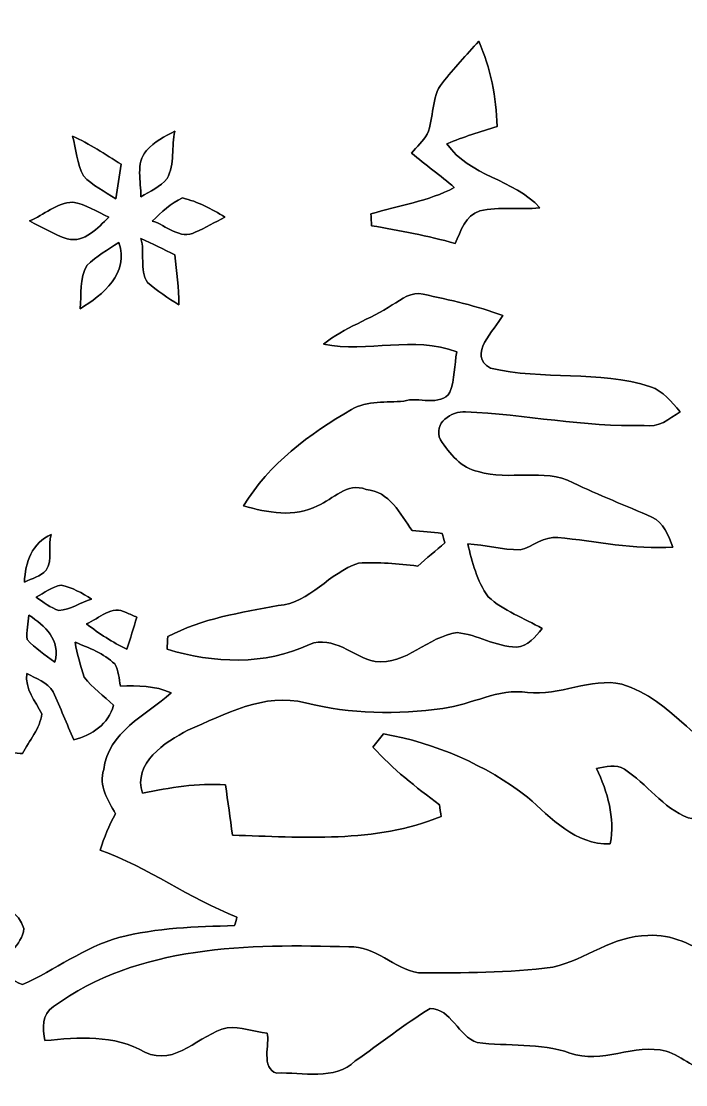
# Model space of a CAD drawing. Header units: centimetres. Extents: x -16.8 to 16.8, y -16.7 to 16.7.
# Drawn here: x 6.26 to 12.7, y -2.63 to 7.68 of the extents above; entities that cross this region are included whole.
import ezdxf

# ---------------------------------------------------------------- set-up
doc = ezdxf.new("R2010")
doc.units = ezdxf.units.CM
doc.header["$MEASUREMENT"] = 0
doc.layers.add('Layer 1', color=7, linetype='Continuous')

msp = doc.modelspace()

# ---------------------------------------------------------------- linework, layer by layer
at = {"layer": 'Layer 1', "color": 7}
for points, knots in [([(-16.77458, 16.66875), (-16.77458, 16.66875), (16.77458, 16.66875), (16.77458, 16.66875), (16.77458, 16.66875), (16.77458, 16.66875), (16.77458, -16.66875), (16.77458, -16.66875), (16.77458, -16.66875), (16.77458, -16.66875), (-16.77458, -16.66875), (-16.77458, -16.66875), (-16.77458, -16.66875), (-16.77458, -16.66875), (-16.77458, 16.66875), (-16.77458, 16.66875), (-16.77458, 16.66875), (-16.77458, 16.66875), (-16.77458, 16.66875), (-16.77458, 16.66875)], [0, 0, 0, 0, 0.16666667, 0.16666667, 0.16666667, 0.16666667, 0.33333333, 0.33333333, 0.33333333, 0.33333333, 0.5, 0.5, 0.5, 0.5, 0.66666667, 0.66666667, 0.66666667, 0.66666667, 1, 1, 1, 1]), ([(10.33815, 7.08695), (10.45034, 7.2263), (10.57099, 7.35859), (10.69093, 7.49159), (10.69093, 7.49159), (10.80488, 7.23053), (10.8645, 6.94831), (10.86838, 6.66362), (10.86838, 6.66362), (10.70469, 6.61141), (10.54135, 6.56202), (10.38331, 6.49605), (10.38331, 6.49605), (10.59603, 6.17926), (11.03207, 6.15491), (11.28254, 5.87516), (11.28254, 5.87516), (11.08992, 5.85223), (10.89096, 5.89033), (10.70151, 5.84376), (10.70151, 5.84376), (10.5597, 5.80496), (10.5156, 5.64762), (10.46409, 5.52873), (10.46409, 5.52873), (10.19704, 5.60423), (9.92399, 5.65397), (9.65129, 5.70124), (9.65129, 5.70124), (9.64988, 5.72982), (9.64671, 5.78661), (9.6453, 5.81484), (9.6453, 5.81484), (9.91482, 5.8995), (10.20233, 5.93654), (10.45422, 6.07131), (10.45422, 6.07131), (10.31946, 6.18737), (10.17517, 6.29285), (10.03864, 6.40609), (10.03864, 6.40609), (10.09121, 6.46571), (10.15118, 6.52074), (10.1921, 6.58954), (10.1921, 6.58954), (10.26054, 6.74793), (10.22562, 6.94725), (10.33815, 7.08695)], [0, 0, 0, 0, 0.07692308, 0.07692308, 0.07692308, 0.07692308, 0.15384615, 0.15384615, 0.15384615, 0.15384615, 0.23076923, 0.23076923, 0.23076923, 0.23076923, 0.30769231, 0.30769231, 0.30769231, 0.30769231, 0.38461538, 0.38461538, 0.38461538, 0.38461538, 0.46153846, 0.46153846, 0.46153846, 0.46153846, 0.53846154, 0.53846154, 0.53846154, 0.53846154, 0.61538462, 0.61538462, 0.61538462, 0.61538462, 0.69230769, 0.69230769, 0.69230769, 0.69230769, 0.76923077, 0.76923077, 0.76923077, 0.76923077, 0.84615385, 0.84615385, 0.84615385, 0.84615385, 1, 1, 1, 1]), ([(7.46831, 6.43008), (7.54521, 6.51334), (7.64399, 6.57013), (7.74559, 6.61846), (7.74559, 6.61846), (7.70678, 6.47206), (7.74735, 6.29603), (7.66833, 6.1595), (7.66833, 6.1595), (7.60307, 6.0773), (7.50394, 6.0325), (7.41433, 5.98241), (7.41433, 5.98241), (7.4168, 6.13163), (7.36282, 6.30414), (7.46831, 6.43008)], [0, 0, 0, 0, 0.2, 0.2, 0.2, 0.2, 0.4, 0.4, 0.4, 0.4, 0.6, 0.6, 0.6, 0.6, 1, 1, 1, 1]), ([(6.7504, 6.57084), (6.91691, 6.49605), (7.06896, 6.3941), (7.22348, 6.29744), (7.22348, 6.29744), (7.20584, 6.18596), (7.19067, 6.07307), (7.17056, 5.96159), (7.17056, 5.96159), (7.06437, 6.03321), (6.94443, 6.09), (6.85729, 6.18455), (6.85729, 6.18455), (6.79344, 6.30202), (6.79062, 6.44525), (6.7504, 6.57084)], [0, 0, 0, 0, 0.2, 0.2, 0.2, 0.2, 0.4, 0.4, 0.4, 0.4, 0.6, 0.6, 0.6, 0.6, 1, 1, 1, 1]), ([(6.33589, 5.74675), (6.47277, 5.80778), (6.59941, 5.91961), (6.75428, 5.9309), (6.75428, 5.9309), (6.87987, 5.90762), (6.98959, 5.83636), (7.10424, 5.78344), (7.10424, 5.78344), (6.99382, 5.67761), (6.87458, 5.53367), (6.69996, 5.57283), (6.69996, 5.57283), (6.57225, 5.6194), (6.45372, 5.68219), (6.33589, 5.74675)], [0, 0, 0, 0, 0.2, 0.2, 0.2, 0.2, 0.4, 0.4, 0.4, 0.4, 0.6, 0.6, 0.6, 0.6, 1, 1, 1, 1]), ([(7.5251, 5.74569), (7.61365, 5.83036), (7.70326, 5.92173), (7.81861, 5.97006), (7.81861, 5.97006), (7.96537, 5.93549), (8.10189, 5.86317), (8.22995, 5.78414), (8.22995, 5.78414), (8.13364, 5.73511), (8.04051, 5.68078), (7.94209, 5.63774), (7.94209, 5.63774), (7.79745, 5.55837), (7.65775, 5.709), (7.5251, 5.74569)], [0, 0, 0, 0, 0.2, 0.2, 0.2, 0.2, 0.4, 0.4, 0.4, 0.4, 0.6, 0.6, 0.6, 0.6, 1, 1, 1, 1]), ([(7.41574, 5.57671), (7.52687, 5.52697), (7.63517, 5.47194), (7.74488, 5.41761), (7.74488, 5.41761), (7.76041, 5.25674), (7.78439, 5.09587), (7.78439, 4.9336), (7.78439, 4.9336), (7.67786, 4.99886), (7.57167, 5.0673), (7.47818, 5.1495), (7.47818, 5.1495), (7.40057, 5.27438), (7.45419, 5.44266), (7.41574, 5.57671)], [0, 0, 0, 0, 0.2, 0.2, 0.2, 0.2, 0.4, 0.4, 0.4, 0.4, 0.6, 0.6, 0.6, 0.6, 1, 1, 1, 1]), ([(6.89222, 5.31566), (6.98324, 5.40385), (7.09366, 5.47052), (7.20055, 5.53896), (7.20055, 5.53896), (7.30497, 5.23522), (7.04744, 5.03273), (6.82519, 4.89585), (6.82519, 4.89585), (6.84283, 5.03237), (6.81531, 5.19148), (6.89222, 5.31566)], [0, 0, 0, 0, 0.25, 0.25, 0.25, 0.25, 0.5, 0.5, 0.5, 0.5, 1, 1, 1, 1]), ([(9.85308, 4.93183), (9.94339, 4.98546), (10.03935, 5.0673), (10.15224, 5.03626), (10.15224, 5.03626), (10.41259, 4.98193), (10.67364, 4.92301), (10.92341, 4.83023), (10.92341, 4.83023), (10.84545, 4.6863), (10.57451, 4.44712), (10.80523, 4.31835), (10.80523, 4.31835), (11.31217, 4.19806), (11.85404, 4.30107), (12.35639, 4.13879), (12.35639, 4.13879), (12.47881, 4.0961), (12.56136, 3.99133), (12.6432, 3.89643), (12.6432, 3.89643), (12.53949, 3.82587), (12.4333, 3.73486), (12.29395, 3.76343), (12.29395, 3.76343), (11.71363, 3.74509), (11.14178, 3.87032), (10.56428, 3.89573), (10.56428, 3.89573), (10.42635, 3.90137), (10.24537, 3.79095), (10.31981, 3.62197), (10.31981, 3.62197), (10.41047, 3.49356), (10.51913, 3.34433), (10.68634, 3.31611), (10.68634, 3.31611), (10.98691, 3.22227), (11.32064, 3.35351), (11.60709, 3.20746), (11.60709, 3.20746), (11.85616, 3.08434), (12.11651, 2.98662), (12.37015, 2.87338), (12.37015, 2.87338), (12.48798, 2.82222), (12.52926, 2.69169), (12.57441, 2.58233), (12.57441, 2.58233), (12.1987, 2.55729), (11.82934, 2.63948), (11.45787, 2.67617), (11.45787, 2.67617), (11.3224, 2.69028), (11.21657, 2.58551), (11.09133, 2.55588), (11.09133, 2.55588), (10.92024, 2.55552), (10.75372, 2.60456), (10.58404, 2.61479), (10.58404, 2.61479), (10.62849, 2.43769), (10.67259, 2.25178), (10.78124, 2.10114), (10.78124, 2.10114), (10.93188, 1.9625), (11.1319, 1.89548), (11.30617, 1.79176), (11.30617, 1.79176), (11.23985, 1.71344), (11.16753, 1.6189), (11.0557, 1.61219), (11.0557, 1.61219), (10.85674, 1.61643), (10.67717, 1.73355), (10.48173, 1.75295), (10.48173, 1.75295), (10.19704, 1.71344), (9.98784, 1.43827), (9.68657, 1.47108), (9.68657, 1.47108), (9.47032, 1.51941), (9.28441, 1.72932), (9.0484, 1.63865), (9.0484, 1.63865), (8.62118, 1.43334), (8.11459, 1.45521), (7.66939, 1.59138), (7.66939, 1.59138), (7.67045, 1.62172), (7.67327, 1.6831), (7.67468, 1.71379), (7.67468, 1.71379), (8.00664, 1.89124), (8.38165, 1.94557), (8.74642, 2.01542), (8.74642, 2.01542), (9.05827, 2.04153), (9.24031, 2.33574), (9.52465, 2.42641), (9.52465, 2.42641), (9.71585, 2.44016), (9.90847, 2.42006), (10.09897, 2.39889), (10.09897, 2.39889), (10.18646, 2.47474), (10.27571, 2.54917), (10.36391, 2.62431), (10.36391, 2.62431), (10.35685, 2.64724), (10.34239, 2.69311), (10.33533, 2.71604), (10.33533, 2.71604), (10.2362, 2.72627), (10.14271, 2.73332), (10.04605, 2.74214), (10.04605, 2.74214), (9.93034, 2.90336), (9.82416, 3.12702), (9.59802, 3.14149), (9.59802, 3.14149), (9.40999, 3.21698), (9.28299, 3.04483), (9.12777, 2.98274), (9.12777, 2.98274), (8.90235, 2.86456), (8.64164, 2.91888), (8.41093, 2.98238), (8.41093, 2.98238), (8.65434, 3.38949), (9.05192, 3.68335), (9.45762, 3.91689), (9.45762, 3.91689), (9.60931, 4.01038), (9.79629, 3.98145), (9.96562, 3.99944), (9.96562, 3.99944), (10.09932, 4.04636), (10.32051, 3.93876), (10.41188, 4.08517), (10.41188, 4.08517), (10.4588, 4.21005), (10.45633, 4.34763), (10.47715, 4.47851), (10.47715, 4.47851), (10.06122, 4.63621), (9.6139, 4.46758), (9.18669, 4.55048), (9.18669, 4.55048), (9.38636, 4.71452), (9.63859, 4.79108), (9.85308, 4.93183)], [0, 0, 0, 0, 0.02564103, 0.02564103, 0.02564103, 0.02564103, 0.05128205, 0.05128205, 0.05128205, 0.05128205, 0.07692308, 0.07692308, 0.07692308, 0.07692308, 0.1025641, 0.1025641, 0.1025641, 0.1025641, 0.12820513, 0.12820513, 0.12820513, 0.12820513, 0.15384615, 0.15384615, 0.15384615, 0.15384615, 0.17948718, 0.17948718, 0.17948718, 0.17948718, 0.20512821, 0.20512821, 0.20512821, 0.20512821, 0.23076923, 0.23076923, 0.23076923, 0.23076923, 0.25641026, 0.25641026, 0.25641026, 0.25641026, 0.28205128, 0.28205128, 0.28205128, 0.28205128, 0.30769231, 0.30769231, 0.30769231, 0.30769231, 0.33333333, 0.33333333, 0.33333333, 0.33333333, 0.35897436, 0.35897436, 0.35897436, 0.35897436, 0.38461538, 0.38461538, 0.38461538, 0.38461538, 0.41025641, 0.41025641, 0.41025641, 0.41025641, 0.43589744, 0.43589744, 0.43589744, 0.43589744, 0.46153846, 0.46153846, 0.46153846, 0.46153846, 0.48717949, 0.48717949, 0.48717949, 0.48717949, 0.51282051, 0.51282051, 0.51282051, 0.51282051, 0.53846154, 0.53846154, 0.53846154, 0.53846154, 0.56410256, 0.56410256, 0.56410256, 0.56410256, 0.58974359, 0.58974359, 0.58974359, 0.58974359, 0.61538462, 0.61538462, 0.61538462, 0.61538462, 0.64102564, 0.64102564, 0.64102564, 0.64102564, 0.66666667, 0.66666667, 0.66666667, 0.66666667, 0.69230769, 0.69230769, 0.69230769, 0.69230769, 0.71794872, 0.71794872, 0.71794872, 0.71794872, 0.74358974, 0.74358974, 0.74358974, 0.74358974, 0.76923077, 0.76923077, 0.76923077, 0.76923077, 0.79487179, 0.79487179, 0.79487179, 0.79487179, 0.82051282, 0.82051282, 0.82051282, 0.82051282, 0.84615385, 0.84615385, 0.84615385, 0.84615385, 0.87179487, 0.87179487, 0.87179487, 0.87179487, 0.8974359, 0.8974359, 0.8974359, 0.8974359, 0.92307692, 0.92307692, 0.92307692, 0.92307692, 0.94871795, 0.94871795, 0.94871795, 0.94871795, 1, 1, 1, 1]), ([(6.28474, 2.24367), (6.29602, 2.43134), (6.35811, 2.62608), (6.54579, 2.70439), (6.54579, 2.70439), (6.51192, 2.60032), (6.56272, 2.45886), (6.49711, 2.35761), (6.49711, 2.35761), (6.44172, 2.29658), (6.3567, 2.27753), (6.28474, 2.24367)], [0, 0, 0, 0, 0.25, 0.25, 0.25, 0.25, 0.5, 0.5, 0.5, 0.5, 1, 1, 1, 1]), ([(6.39974, 2.09585), (6.47806, 2.13819), (6.55214, 2.19922), (6.64245, 2.21333), (6.64245, 2.21333), (6.75005, 2.19463), (6.84424, 2.1336), (6.93702, 2.07857), (6.93702, 2.07857), (6.83084, 2.04576), (6.73241, 1.97344), (6.61952, 1.96744), (6.61952, 1.96744), (6.53768, 1.99319), (6.46994, 2.04893), (6.39974, 2.09585)], [0, 0, 0, 0, 0.2, 0.2, 0.2, 0.2, 0.4, 0.4, 0.4, 0.4, 0.6, 0.6, 0.6, 0.6, 1, 1, 1, 1]), ([(6.88904, 1.83797), (7.00793, 1.88877), (7.13669, 2.02353), (7.27216, 1.94698), (7.27216, 1.94698), (7.30673, 1.93287), (7.34131, 1.9177), (7.37588, 1.90218), (7.37588, 1.90218), (7.34236, 1.79952), (7.31414, 1.69333), (7.27886, 1.59103), (7.27886, 1.59103), (7.14093, 1.65982), (7.00934, 1.74166), (6.88904, 1.83797)], [0, 0, 0, 0, 0.2, 0.2, 0.2, 0.2, 0.4, 0.4, 0.4, 0.4, 0.6, 0.6, 0.6, 0.6, 1, 1, 1, 1]), ([(6.32989, 1.92193), (6.48617, 1.81751), (6.63716, 1.68451), (6.58072, 1.46685), (6.58072, 1.46685), (6.48794, 1.53635), (6.38881, 1.6002), (6.31155, 1.68663), (6.31155, 1.68663), (6.3052, 1.76565), (6.32001, 1.84397), (6.32989, 1.92193)], [0, 0, 0, 0, 0.25, 0.25, 0.25, 0.25, 0.5, 0.5, 0.5, 0.5, 1, 1, 1, 1]), ([(6.77686, 1.65947), (6.91197, 1.60514), (7.05414, 1.55116), (7.16139, 1.44886), (7.16139, 1.44886), (7.20161, 1.38536), (7.2009, 1.30598), (7.21677, 1.23437), (7.21677, 1.23437), (7.38258, 1.24037), (7.55332, 1.23896), (7.70714, 1.16769), (7.70714, 1.16769), (7.4616, 0.95215), (7.09789, 0.78458), (7.0552, 0.42545), (7.0552, 0.42545), (7.00193, 0.26494), (7.09789, 0.127), (7.16809, -0.00529), (7.16809, -0.00529), (7.10671, -0.11712), (7.05767, -0.2346), (7.02063, -0.35666), (7.02063, -0.35666), (7.4863, -0.52564), (7.88458, -0.82903), (8.34672, -1.00753), (8.34672, -1.00753), (8.34108, -1.02799), (8.32979, -1.06962), (8.32414, -1.09008), (8.32414, -1.09008), (7.94808, -1.09961), (7.56779, -1.11125), (7.20196, -1.20615), (7.20196, -1.20615), (6.86506, -1.30034), (6.58177, -1.52118), (6.26745, -1.66264), (6.26745, -1.66264), (6.16902, -1.6256), (6.08436, -1.56104), (5.99687, -1.50495), (5.99687, -1.50495), (6.0893, -1.37901), (6.26569, -1.28658), (6.2798, -1.11866), (6.2798, -1.11866), (6.18737, -0.7941), (5.68748, -0.88653), (5.61587, -0.54081), (5.61587, -0.54081), (5.45994, -0.34784), (5.70759, -0.09913), (5.56401, 0.09313), (5.56401, 0.09313), (5.48781, 0.21272), (5.37633, 0.30445), (5.28849, 0.41416), (5.28849, 0.41416), (5.17031, 0.59655), (4.97099, 0.69321), (4.79531, 0.80927), (4.79531, 0.80927), (4.89373, 0.83361), (4.99251, 0.85549), (5.09235, 0.87701), (5.09235, 0.87701), (5.12727, 0.97861), (5.1622, 1.08056), (5.19712, 1.18216), (5.19712, 1.18216), (5.38656, 1.10384), (5.35728, 0.85937), (5.49734, 0.73448), (5.49734, 0.73448), (5.59682, 0.64805), (5.76404, 0.6925), (5.82224, 0.8061), (5.82224, 0.8061), (5.85646, 0.89041), (5.85294, 0.98354), (5.86811, 1.07209), (5.86811, 1.07209), (5.87763, 1.2132), (6.04202, 1.26012), (6.12916, 1.34691), (6.12916, 1.34691), (6.16232, 1.19909), (6.11399, 1.05516), (5.963, 1.00154), (5.963, 1.00154), (6.02686, 0.86219), (6.09424, 0.72531), (6.16091, 0.58667), (6.16091, 0.58667), (6.18737, 0.58491), (6.24029, 0.58067), (6.26674, 0.57856), (6.26674, 0.57856), (6.3313, 0.7052), (6.43643, 0.82056), (6.45548, 0.9652), (6.45548, 0.9652), (6.38739, 1.08903), (6.29109, 1.20474), (6.30767, 1.35643), (6.30767, 1.35643), (6.39904, 1.30881), (6.50628, 1.26894), (6.5659, 1.17934), (6.5659, 1.17934), (6.63469, 1.02517), (6.69607, 0.86854), (6.76451, 0.71367), (6.76451, 0.71367), (6.94055, 0.75706), (7.10036, 0.86431), (7.15081, 1.0481), (7.15081, 1.0481), (7.05697, 1.14053), (6.94549, 1.21497), (6.86647, 1.32009), (6.86647, 1.32009), (6.8266, 1.43122), (6.79909, 1.54446), (6.77686, 1.65947)], [0, 0, 0, 0, 0.03030303, 0.03030303, 0.03030303, 0.03030303, 0.06060606, 0.06060606, 0.06060606, 0.06060606, 0.09090909, 0.09090909, 0.09090909, 0.09090909, 0.12121212, 0.12121212, 0.12121212, 0.12121212, 0.15151515, 0.15151515, 0.15151515, 0.15151515, 0.18181818, 0.18181818, 0.18181818, 0.18181818, 0.21212121, 0.21212121, 0.21212121, 0.21212121, 0.24242424, 0.24242424, 0.24242424, 0.24242424, 0.27272727, 0.27272727, 0.27272727, 0.27272727, 0.3030303, 0.3030303, 0.3030303, 0.3030303, 0.33333333, 0.33333333, 0.33333333, 0.33333333, 0.36363636, 0.36363636, 0.36363636, 0.36363636, 0.39393939, 0.39393939, 0.39393939, 0.39393939, 0.42424242, 0.42424242, 0.42424242, 0.42424242, 0.45454545, 0.45454545, 0.45454545, 0.45454545, 0.48484848, 0.48484848, 0.48484848, 0.48484848, 0.51515152, 0.51515152, 0.51515152, 0.51515152, 0.54545455, 0.54545455, 0.54545455, 0.54545455, 0.57575758, 0.57575758, 0.57575758, 0.57575758, 0.60606061, 0.60606061, 0.60606061, 0.60606061, 0.63636364, 0.63636364, 0.63636364, 0.63636364, 0.66666667, 0.66666667, 0.66666667, 0.66666667, 0.6969697, 0.6969697, 0.6969697, 0.6969697, 0.72727273, 0.72727273, 0.72727273, 0.72727273, 0.75757576, 0.75757576, 0.75757576, 0.75757576, 0.78787879, 0.78787879, 0.78787879, 0.78787879, 0.81818182, 0.81818182, 0.81818182, 0.81818182, 0.84848485, 0.84848485, 0.84848485, 0.84848485, 0.87878788, 0.87878788, 0.87878788, 0.87878788, 0.90909091, 0.90909091, 0.90909091, 0.90909091, 0.93939394, 0.93939394, 0.93939394, 0.93939394, 1, 1, 1, 1]), ([(11.16506, 1.17157), (11.47586, 1.13418), (11.77078, 1.31833), (12.07982, 1.25413), (12.07982, 1.25413), (12.57088, 1.0989), (12.84464, 0.60149), (13.31277, 0.40534), (13.31277, 0.40534), (13.51527, 0.30268), (13.81478, 0.26388), (13.84935, -0.01623), (13.84935, -0.01623), (13.48176, -0.10195), (13.09335, -0.11642), (12.72293, -0.04445), (12.72293, -0.04445), (12.47493, 0.05151), (12.32217, 0.28681), (12.1031, 0.42686), (12.1031, 0.42686), (12.02231, 0.48472), (11.92142, 0.44873), (11.83287, 0.43568), (11.83287, 0.43568), (11.94153, 0.20638), (12.01244, -0.04128), (11.96693, -0.29669), (11.96693, -0.29669), (11.62614, -0.30692), (11.39613, -0.05045), (11.16542, 0.15769), (11.16542, 0.15769), (10.7569, 0.46919), (10.27359, 0.68157), (9.76701, 0.77082), (9.76701, 0.77082), (9.73314, 0.72778), (9.69927, 0.68439), (9.66576, 0.64064), (9.66576, 0.64064), (9.85696, 0.42862), (10.08274, 0.25259), (10.31134, 0.0822), (10.31134, 0.0822), (10.31487, 0.05397), (10.32228, -0.00282), (10.32581, -0.03104), (10.32581, -0.03104), (9.68834, -0.29316), (8.97572, -0.23178), (8.30333, -0.21308), (8.30333, -0.21308), (8.27969, -0.04974), (8.25923, 0.11324), (8.2363, 0.27587), (8.2363, 0.27587), (7.96431, 0.29316), (7.69479, 0.25047), (7.43021, 0.19368), (7.43021, 0.19368), (7.33354, 0.48436), (7.64999, 0.69321), (7.87153, 0.8061), (7.87153, 0.8061), (8.22854, 0.96061), (8.60954, 1.17334), (9.01241, 1.07139), (9.01241, 1.07139), (9.44774, 0.95885), (9.89965, 0.9585), (10.34344, 1.01812), (10.34344, 1.01812), (10.6232, 1.05022), (10.87508, 1.21638), (11.16506, 1.17157)], [0, 0, 0, 0, 0.05, 0.05, 0.05, 0.05, 0.1, 0.1, 0.1, 0.1, 0.15, 0.15, 0.15, 0.15, 0.2, 0.2, 0.2, 0.2, 0.25, 0.25, 0.25, 0.25, 0.3, 0.3, 0.3, 0.3, 0.35, 0.35, 0.35, 0.35, 0.4, 0.4, 0.4, 0.4, 0.45, 0.45, 0.45, 0.45, 0.5, 0.5, 0.5, 0.5, 0.55, 0.55, 0.55, 0.55, 0.6, 0.6, 0.6, 0.6, 0.65, 0.65, 0.65, 0.65, 0.7, 0.7, 0.7, 0.7, 0.75, 0.75, 0.75, 0.75, 0.8, 0.8, 0.8, 0.8, 0.85, 0.85, 0.85, 0.85, 0.9, 0.9, 0.9, 0.9, 1, 1, 1, 1]), ([(11.41095, -1.4919), (11.72845, -1.4224), (11.99444, -1.18392), (12.33099, -1.1871), (12.33099, -1.1871), (12.56418, -1.16311), (12.76879, -1.28976), (12.96917, -1.38853), (12.96917, -1.38853), (13.20059, -1.51201), (13.36992, -1.72508), (13.60452, -1.84397), (13.60452, -1.84397), (13.91849, -2.01542), (14.29949, -2.05176), (14.5863, -2.27612), (14.5863, -2.27612), (14.63463, -2.3054), (14.62546, -2.36432), (14.62476, -2.413), (14.62476, -2.413), (14.34006, -2.58939), (14.0014, -2.51178), (13.70154, -2.4317), (13.70154, -2.4317), (13.44366, -2.32657), (13.21188, -2.50261), (12.96529, -2.53471), (12.96529, -2.53471), (12.80019, -2.48955), (12.67142, -2.36044), (12.50879, -2.30822), (12.50879, -2.30822), (12.20011, -2.2292), (11.88014, -2.43805), (11.5757, -2.32622), (11.5757, -2.32622), (11.28712, -2.22744), (10.97351, -2.26272), (10.67576, -2.22426), (10.67576, -2.22426), (10.49337, -2.16535), (10.42388, -1.89371), (10.21927, -1.89477), (10.21927, -1.89477), (9.96915, -2.04893), (9.73526, -2.23414), (9.49396, -2.40348), (9.49396, -2.40348), (9.29322, -2.59821), (8.98031, -2.50931), (8.73231, -2.52095), (8.73231, -2.52095), (8.57462, -2.47791), (8.66704, -2.23167), (8.63882, -2.1336), (8.63882, -2.1336), (8.51006, -2.1149), (8.37953, -2.07433), (8.25041, -2.08033), (8.25041, -2.08033), (7.97948, -2.14524), (7.75441, -2.46133), (7.45314, -2.31775), (7.45314, -2.31775), (7.1561, -2.1463), (6.81073, -2.17311), (6.48264, -2.20627), (6.48264, -2.20627), (6.46254, -2.09056), (6.44948, -1.94663), (6.56731, -1.87643), (6.56731, -1.87643), (7.3854, -1.27494), (8.46279, -1.26753), (9.43187, -1.29646), (9.43187, -1.29646), (9.69045, -1.2887), (9.86649, -1.5046), (10.10673, -1.54975), (10.10673, -1.54975), (10.541, -1.54869), (10.97915, -1.55116), (11.41095, -1.4919)], [0, 0, 0, 0, 0.04545455, 0.04545455, 0.04545455, 0.04545455, 0.09090909, 0.09090909, 0.09090909, 0.09090909, 0.13636364, 0.13636364, 0.13636364, 0.13636364, 0.18181818, 0.18181818, 0.18181818, 0.18181818, 0.22727273, 0.22727273, 0.22727273, 0.22727273, 0.27272727, 0.27272727, 0.27272727, 0.27272727, 0.31818182, 0.31818182, 0.31818182, 0.31818182, 0.36363636, 0.36363636, 0.36363636, 0.36363636, 0.40909091, 0.40909091, 0.40909091, 0.40909091, 0.45454545, 0.45454545, 0.45454545, 0.45454545, 0.5, 0.5, 0.5, 0.5, 0.54545455, 0.54545455, 0.54545455, 0.54545455, 0.59090909, 0.59090909, 0.59090909, 0.59090909, 0.63636364, 0.63636364, 0.63636364, 0.63636364, 0.68181818, 0.68181818, 0.68181818, 0.68181818, 0.72727273, 0.72727273, 0.72727273, 0.72727273, 0.77272727, 0.77272727, 0.77272727, 0.77272727, 0.81818182, 0.81818182, 0.81818182, 0.81818182, 0.86363636, 0.86363636, 0.86363636, 0.86363636, 0.90909091, 0.90909091, 0.90909091, 0.90909091, 1, 1, 1, 1])]:
    msp.add_open_spline(points, degree=3, knots=knots, dxfattribs=at)
at = {"layer": 'Layer 1', "color": 251}
for points, knots in [([(10.33815, 7.08695), (10.22562, 6.94725), (10.26054, 6.74793), (10.1921, 6.58954), (10.1921, 6.58954), (10.15118, 6.52074), (10.09121, 6.46571), (10.03864, 6.40609), (10.03864, 6.40609), (10.17517, 6.29285), (10.31946, 6.18737), (10.45422, 6.07131), (10.45422, 6.07131), (10.20233, 5.93654), (9.91482, 5.8995), (9.6453, 5.81484), (9.6453, 5.81484), (9.64671, 5.78661), (9.64988, 5.72982), (9.65129, 5.70124), (9.65129, 5.70124), (9.92399, 5.65397), (10.19704, 5.60423), (10.46409, 5.52873), (10.46409, 5.52873), (10.5156, 5.64762), (10.5597, 5.80496), (10.70151, 5.84376), (10.70151, 5.84376), (10.89096, 5.89033), (11.08992, 5.85223), (11.28254, 5.87516), (11.28254, 5.87516), (11.03207, 6.15491), (10.59603, 6.17926), (10.38331, 6.49605), (10.38331, 6.49605), (10.54135, 6.56202), (10.70469, 6.61141), (10.86838, 6.66362), (10.86838, 6.66362), (10.8645, 6.94831), (10.80488, 7.23053), (10.69093, 7.49159), (10.69093, 7.49159), (10.57099, 7.35859), (10.45034, 7.2263), (10.33815, 7.08695), (10.33815, 7.08695), (10.33815, 7.08695), (10.33815, 7.08695), (10.33815, 7.08695)], [0, 0, 0, 0, 0.07142857, 0.07142857, 0.07142857, 0.07142857, 0.14285714, 0.14285714, 0.14285714, 0.14285714, 0.21428571, 0.21428571, 0.21428571, 0.21428571, 0.28571429, 0.28571429, 0.28571429, 0.28571429, 0.35714286, 0.35714286, 0.35714286, 0.35714286, 0.42857143, 0.42857143, 0.42857143, 0.42857143, 0.5, 0.5, 0.5, 0.5, 0.57142857, 0.57142857, 0.57142857, 0.57142857, 0.64285714, 0.64285714, 0.64285714, 0.64285714, 0.71428571, 0.71428571, 0.71428571, 0.71428571, 0.78571429, 0.78571429, 0.78571429, 0.78571429, 0.85714286, 0.85714286, 0.85714286, 0.85714286, 1, 1, 1, 1]), ([(7.46831, 6.43008), (7.36282, 6.30414), (7.4168, 6.13163), (7.41433, 5.98241), (7.41433, 5.98241), (7.50394, 6.0325), (7.60307, 6.0773), (7.66833, 6.1595), (7.66833, 6.1595), (7.74735, 6.29603), (7.70678, 6.47206), (7.74559, 6.61846), (7.74559, 6.61846), (7.64399, 6.57013), (7.54521, 6.51334), (7.46831, 6.43008), (7.46831, 6.43008), (7.46831, 6.43008), (7.46831, 6.43008), (7.46831, 6.43008)], [0, 0, 0, 0, 0.16666667, 0.16666667, 0.16666667, 0.16666667, 0.33333333, 0.33333333, 0.33333333, 0.33333333, 0.5, 0.5, 0.5, 0.5, 0.66666667, 0.66666667, 0.66666667, 0.66666667, 1, 1, 1, 1]), ([(6.7504, 6.57084), (6.79062, 6.44525), (6.79344, 6.30202), (6.85729, 6.18455), (6.85729, 6.18455), (6.94443, 6.09), (7.06437, 6.03321), (7.17056, 5.96159), (7.17056, 5.96159), (7.19067, 6.07307), (7.20584, 6.18596), (7.22348, 6.29744), (7.22348, 6.29744), (7.06896, 6.3941), (6.91691, 6.49605), (6.7504, 6.57084), (6.7504, 6.57084), (6.7504, 6.57084), (6.7504, 6.57084), (6.7504, 6.57084)], [0, 0, 0, 0, 0.16666667, 0.16666667, 0.16666667, 0.16666667, 0.33333333, 0.33333333, 0.33333333, 0.33333333, 0.5, 0.5, 0.5, 0.5, 0.66666667, 0.66666667, 0.66666667, 0.66666667, 1, 1, 1, 1]), ([(6.33589, 5.74675), (6.45372, 5.68219), (6.57225, 5.6194), (6.69996, 5.57283), (6.69996, 5.57283), (6.87458, 5.53367), (6.99382, 5.67761), (7.10424, 5.78344), (7.10424, 5.78344), (6.98959, 5.83636), (6.87987, 5.90762), (6.75428, 5.9309), (6.75428, 5.9309), (6.59941, 5.91961), (6.47277, 5.80778), (6.33589, 5.74675), (6.33589, 5.74675), (6.33589, 5.74675), (6.33589, 5.74675), (6.33589, 5.74675)], [0, 0, 0, 0, 0.16666667, 0.16666667, 0.16666667, 0.16666667, 0.33333333, 0.33333333, 0.33333333, 0.33333333, 0.5, 0.5, 0.5, 0.5, 0.66666667, 0.66666667, 0.66666667, 0.66666667, 1, 1, 1, 1]), ([(7.5251, 5.74569), (7.65775, 5.709), (7.79745, 5.55837), (7.94209, 5.63774), (7.94209, 5.63774), (8.04051, 5.68078), (8.13364, 5.73511), (8.22995, 5.78414), (8.22995, 5.78414), (8.10189, 5.86317), (7.96537, 5.93549), (7.81861, 5.97006), (7.81861, 5.97006), (7.70326, 5.92173), (7.61365, 5.83036), (7.5251, 5.74569), (7.5251, 5.74569), (7.5251, 5.74569), (7.5251, 5.74569), (7.5251, 5.74569)], [0, 0, 0, 0, 0.16666667, 0.16666667, 0.16666667, 0.16666667, 0.33333333, 0.33333333, 0.33333333, 0.33333333, 0.5, 0.5, 0.5, 0.5, 0.66666667, 0.66666667, 0.66666667, 0.66666667, 1, 1, 1, 1]), ([(7.41574, 5.57671), (7.45419, 5.44266), (7.40057, 5.27438), (7.47818, 5.1495), (7.47818, 5.1495), (7.57167, 5.0673), (7.67786, 4.99886), (7.78439, 4.9336), (7.78439, 4.9336), (7.78439, 5.09587), (7.76041, 5.25674), (7.74488, 5.41761), (7.74488, 5.41761), (7.63517, 5.47194), (7.52687, 5.52697), (7.41574, 5.57671), (7.41574, 5.57671), (7.41574, 5.57671), (7.41574, 5.57671), (7.41574, 5.57671)], [0, 0, 0, 0, 0.16666667, 0.16666667, 0.16666667, 0.16666667, 0.33333333, 0.33333333, 0.33333333, 0.33333333, 0.5, 0.5, 0.5, 0.5, 0.66666667, 0.66666667, 0.66666667, 0.66666667, 1, 1, 1, 1]), ([(6.89222, 5.31566), (6.81531, 5.19148), (6.84283, 5.03237), (6.82519, 4.89585), (6.82519, 4.89585), (7.04744, 5.03273), (7.30497, 5.23522), (7.20055, 5.53896), (7.20055, 5.53896), (7.09366, 5.47052), (6.98324, 5.40385), (6.89222, 5.31566), (6.89222, 5.31566), (6.89222, 5.31566), (6.89222, 5.31566), (6.89222, 5.31566)], [0, 0, 0, 0, 0.2, 0.2, 0.2, 0.2, 0.4, 0.4, 0.4, 0.4, 0.6, 0.6, 0.6, 0.6, 1, 1, 1, 1]), ([(9.85308, 4.93183), (9.63859, 4.79108), (9.38636, 4.71452), (9.18669, 4.55048), (9.18669, 4.55048), (9.6139, 4.46758), (10.06122, 4.63621), (10.47715, 4.47851), (10.47715, 4.47851), (10.45633, 4.34763), (10.4588, 4.21005), (10.41188, 4.08517), (10.41188, 4.08517), (10.32051, 3.93876), (10.09932, 4.04636), (9.96562, 3.99944), (9.96562, 3.99944), (9.79629, 3.98145), (9.60931, 4.01038), (9.45762, 3.91689), (9.45762, 3.91689), (9.05192, 3.68335), (8.65434, 3.38949), (8.41093, 2.98238), (8.41093, 2.98238), (8.64164, 2.91888), (8.90235, 2.86456), (9.12777, 2.98274), (9.12777, 2.98274), (9.28299, 3.04483), (9.40999, 3.21698), (9.59802, 3.14149), (9.59802, 3.14149), (9.82416, 3.12702), (9.93034, 2.90336), (10.04605, 2.74214), (10.04605, 2.74214), (10.14271, 2.73332), (10.2362, 2.72627), (10.33533, 2.71604), (10.33533, 2.71604), (10.34239, 2.69311), (10.35685, 2.64724), (10.36391, 2.62431), (10.36391, 2.62431), (10.27571, 2.54917), (10.18646, 2.47474), (10.09897, 2.39889), (10.09897, 2.39889), (9.90847, 2.42006), (9.71585, 2.44016), (9.52465, 2.42641), (9.52465, 2.42641), (9.24031, 2.33574), (9.05827, 2.04153), (8.74642, 2.01542), (8.74642, 2.01542), (8.38165, 1.94557), (8.00664, 1.89124), (7.67468, 1.71379), (7.67468, 1.71379), (7.67327, 1.6831), (7.67045, 1.62172), (7.66939, 1.59138), (7.66939, 1.59138), (8.11459, 1.45521), (8.62118, 1.43334), (9.0484, 1.63865), (9.0484, 1.63865), (9.28441, 1.72932), (9.47032, 1.51941), (9.68657, 1.47108), (9.68657, 1.47108), (9.98784, 1.43827), (10.19704, 1.71344), (10.48173, 1.75295), (10.48173, 1.75295), (10.67717, 1.73355), (10.85674, 1.61643), (11.0557, 1.61219), (11.0557, 1.61219), (11.16753, 1.6189), (11.23985, 1.71344), (11.30617, 1.79176), (11.30617, 1.79176), (11.1319, 1.89548), (10.93188, 1.9625), (10.78124, 2.10114), (10.78124, 2.10114), (10.67259, 2.25178), (10.62849, 2.43769), (10.58404, 2.61479), (10.58404, 2.61479), (10.75372, 2.60456), (10.92024, 2.55552), (11.09133, 2.55588), (11.09133, 2.55588), (11.21657, 2.58551), (11.3224, 2.69028), (11.45787, 2.67617), (11.45787, 2.67617), (11.82934, 2.63948), (12.1987, 2.55729), (12.57441, 2.58233), (12.57441, 2.58233), (12.52926, 2.69169), (12.48798, 2.82222), (12.37015, 2.87338), (12.37015, 2.87338), (12.11651, 2.98662), (11.85616, 3.08434), (11.60709, 3.20746), (11.60709, 3.20746), (11.32064, 3.35351), (10.98691, 3.22227), (10.68634, 3.31611), (10.68634, 3.31611), (10.51913, 3.34433), (10.41047, 3.49356), (10.31981, 3.62197), (10.31981, 3.62197), (10.24537, 3.79095), (10.42635, 3.90137), (10.56428, 3.89573), (10.56428, 3.89573), (11.14178, 3.87032), (11.71363, 3.74509), (12.29395, 3.76343), (12.29395, 3.76343), (12.4333, 3.73486), (12.53949, 3.82587), (12.6432, 3.89643), (12.6432, 3.89643), (12.56136, 3.99133), (12.47881, 4.0961), (12.35639, 4.13879), (12.35639, 4.13879), (11.85404, 4.30107), (11.31217, 4.19806), (10.80523, 4.31835), (10.80523, 4.31835), (10.57451, 4.44712), (10.84545, 4.6863), (10.92341, 4.83023), (10.92341, 4.83023), (10.67364, 4.92301), (10.41259, 4.98193), (10.15224, 5.03626), (10.15224, 5.03626), (10.03935, 5.0673), (9.94339, 4.98546), (9.85308, 4.93183), (9.85308, 4.93183), (9.85308, 4.93183), (9.85308, 4.93183), (9.85308, 4.93183)], [0, 0, 0, 0, 0.025, 0.025, 0.025, 0.025, 0.05, 0.05, 0.05, 0.05, 0.075, 0.075, 0.075, 0.075, 0.1, 0.1, 0.1, 0.1, 0.125, 0.125, 0.125, 0.125, 0.15, 0.15, 0.15, 0.15, 0.175, 0.175, 0.175, 0.175, 0.2, 0.2, 0.2, 0.2, 0.225, 0.225, 0.225, 0.225, 0.25, 0.25, 0.25, 0.25, 0.275, 0.275, 0.275, 0.275, 0.3, 0.3, 0.3, 0.3, 0.325, 0.325, 0.325, 0.325, 0.35, 0.35, 0.35, 0.35, 0.375, 0.375, 0.375, 0.375, 0.4, 0.4, 0.4, 0.4, 0.425, 0.425, 0.425, 0.425, 0.45, 0.45, 0.45, 0.45, 0.475, 0.475, 0.475, 0.475, 0.5, 0.5, 0.5, 0.5, 0.525, 0.525, 0.525, 0.525, 0.55, 0.55, 0.55, 0.55, 0.575, 0.575, 0.575, 0.575, 0.6, 0.6, 0.6, 0.6, 0.625, 0.625, 0.625, 0.625, 0.65, 0.65, 0.65, 0.65, 0.675, 0.675, 0.675, 0.675, 0.7, 0.7, 0.7, 0.7, 0.725, 0.725, 0.725, 0.725, 0.75, 0.75, 0.75, 0.75, 0.775, 0.775, 0.775, 0.775, 0.8, 0.8, 0.8, 0.8, 0.825, 0.825, 0.825, 0.825, 0.85, 0.85, 0.85, 0.85, 0.875, 0.875, 0.875, 0.875, 0.9, 0.9, 0.9, 0.9, 0.925, 0.925, 0.925, 0.925, 0.95, 0.95, 0.95, 0.95, 1, 1, 1, 1]), ([(6.28474, 2.24367), (6.3567, 2.27753), (6.44172, 2.29658), (6.49711, 2.35761), (6.49711, 2.35761), (6.56272, 2.45886), (6.51192, 2.60032), (6.54579, 2.70439), (6.54579, 2.70439), (6.35811, 2.62608), (6.29602, 2.43134), (6.28474, 2.24367), (6.28474, 2.24367), (6.28474, 2.24367), (6.28474, 2.24367), (6.28474, 2.24367)], [0, 0, 0, 0, 0.2, 0.2, 0.2, 0.2, 0.4, 0.4, 0.4, 0.4, 0.6, 0.6, 0.6, 0.6, 1, 1, 1, 1]), ([(6.39974, 2.09585), (6.46994, 2.04893), (6.53768, 1.99319), (6.61952, 1.96744), (6.61952, 1.96744), (6.73241, 1.97344), (6.83084, 2.04576), (6.93702, 2.07857), (6.93702, 2.07857), (6.84424, 2.1336), (6.75005, 2.19463), (6.64245, 2.21333), (6.64245, 2.21333), (6.55214, 2.19922), (6.47806, 2.13819), (6.39974, 2.09585), (6.39974, 2.09585), (6.39974, 2.09585), (6.39974, 2.09585), (6.39974, 2.09585)], [0, 0, 0, 0, 0.16666667, 0.16666667, 0.16666667, 0.16666667, 0.33333333, 0.33333333, 0.33333333, 0.33333333, 0.5, 0.5, 0.5, 0.5, 0.66666667, 0.66666667, 0.66666667, 0.66666667, 1, 1, 1, 1]), ([(6.88904, 1.83797), (7.00934, 1.74166), (7.14093, 1.65982), (7.27886, 1.59103), (7.27886, 1.59103), (7.31414, 1.69333), (7.34236, 1.79952), (7.37588, 1.90218), (7.37588, 1.90218), (7.34131, 1.9177), (7.30673, 1.93287), (7.27216, 1.94698), (7.27216, 1.94698), (7.13669, 2.02353), (7.00793, 1.88877), (6.88904, 1.83797), (6.88904, 1.83797), (6.88904, 1.83797), (6.88904, 1.83797), (6.88904, 1.83797)], [0, 0, 0, 0, 0.16666667, 0.16666667, 0.16666667, 0.16666667, 0.33333333, 0.33333333, 0.33333333, 0.33333333, 0.5, 0.5, 0.5, 0.5, 0.66666667, 0.66666667, 0.66666667, 0.66666667, 1, 1, 1, 1]), ([(6.32989, 1.92193), (6.32001, 1.84397), (6.3052, 1.76565), (6.31155, 1.68663), (6.31155, 1.68663), (6.38881, 1.6002), (6.48794, 1.53635), (6.58072, 1.46685), (6.58072, 1.46685), (6.63716, 1.68451), (6.48617, 1.81751), (6.32989, 1.92193), (6.32989, 1.92193), (6.32989, 1.92193), (6.32989, 1.92193), (6.32989, 1.92193)], [0, 0, 0, 0, 0.2, 0.2, 0.2, 0.2, 0.4, 0.4, 0.4, 0.4, 0.6, 0.6, 0.6, 0.6, 1, 1, 1, 1]), ([(6.77686, 1.65947), (6.79909, 1.54446), (6.8266, 1.43122), (6.86647, 1.32009), (6.86647, 1.32009), (6.94549, 1.21497), (7.05697, 1.14053), (7.15081, 1.0481), (7.15081, 1.0481), (7.10036, 0.86431), (6.94055, 0.75706), (6.76451, 0.71367), (6.76451, 0.71367), (6.69607, 0.86854), (6.63469, 1.02517), (6.5659, 1.17934), (6.5659, 1.17934), (6.50628, 1.26894), (6.39904, 1.30881), (6.30767, 1.35643), (6.30767, 1.35643), (6.29109, 1.20474), (6.38739, 1.08903), (6.45548, 0.9652), (6.45548, 0.9652), (6.43643, 0.82056), (6.3313, 0.7052), (6.26674, 0.57856), (6.26674, 0.57856), (6.24029, 0.58067), (6.18737, 0.58491), (6.16091, 0.58667), (6.16091, 0.58667), (6.09424, 0.72531), (6.02686, 0.86219), (5.963, 1.00154), (5.963, 1.00154), (6.11399, 1.05516), (6.16232, 1.19909), (6.12916, 1.34691), (6.12916, 1.34691), (6.04202, 1.26012), (5.87763, 1.2132), (5.86811, 1.07209), (5.86811, 1.07209), (5.85294, 0.98354), (5.85646, 0.89041), (5.82224, 0.8061), (5.82224, 0.8061), (5.76404, 0.6925), (5.59682, 0.64805), (5.49734, 0.73448), (5.49734, 0.73448), (5.35728, 0.85937), (5.38656, 1.10384), (5.19712, 1.18216), (5.19712, 1.18216), (5.1622, 1.08056), (5.12727, 0.97861), (5.09235, 0.87701), (5.09235, 0.87701), (4.99251, 0.85549), (4.89373, 0.83361), (4.79531, 0.80927), (4.79531, 0.80927), (4.97099, 0.69321), (5.17031, 0.59655), (5.28849, 0.41416), (5.28849, 0.41416), (5.37633, 0.30445), (5.48781, 0.21272), (5.56401, 0.09313), (5.56401, 0.09313), (5.70759, -0.09913), (5.45994, -0.34784), (5.61587, -0.54081), (5.61587, -0.54081), (5.68748, -0.88653), (6.18737, -0.7941), (6.2798, -1.11866), (6.2798, -1.11866), (6.26569, -1.28658), (6.0893, -1.37901), (5.99687, -1.50495), (5.99687, -1.50495), (6.08436, -1.56104), (6.16902, -1.6256), (6.26745, -1.66264), (6.26745, -1.66264), (6.58177, -1.52118), (6.86506, -1.30034), (7.20196, -1.20615), (7.20196, -1.20615), (7.56779, -1.11125), (7.94808, -1.09961), (8.32414, -1.09008), (8.32414, -1.09008), (8.32979, -1.06962), (8.34108, -1.02799), (8.34672, -1.00753), (8.34672, -1.00753), (7.88458, -0.82903), (7.4863, -0.52564), (7.02063, -0.35666), (7.02063, -0.35666), (7.05767, -0.2346), (7.10671, -0.11712), (7.16809, -0.00529), (7.16809, -0.00529), (7.09789, 0.127), (7.00193, 0.26494), (7.0552, 0.42545), (7.0552, 0.42545), (7.09789, 0.78458), (7.4616, 0.95215), (7.70714, 1.16769), (7.70714, 1.16769), (7.55332, 1.23896), (7.38258, 1.24037), (7.21677, 1.23437), (7.21677, 1.23437), (7.2009, 1.30598), (7.20161, 1.38536), (7.16139, 1.44886), (7.16139, 1.44886), (7.05414, 1.55116), (6.91197, 1.60514), (6.77686, 1.65947), (6.77686, 1.65947), (6.77686, 1.65947), (6.77686, 1.65947), (6.77686, 1.65947)], [0, 0, 0, 0, 0.02941176, 0.02941176, 0.02941176, 0.02941176, 0.05882353, 0.05882353, 0.05882353, 0.05882353, 0.08823529, 0.08823529, 0.08823529, 0.08823529, 0.11764706, 0.11764706, 0.11764706, 0.11764706, 0.14705882, 0.14705882, 0.14705882, 0.14705882, 0.17647059, 0.17647059, 0.17647059, 0.17647059, 0.20588235, 0.20588235, 0.20588235, 0.20588235, 0.23529412, 0.23529412, 0.23529412, 0.23529412, 0.26470588, 0.26470588, 0.26470588, 0.26470588, 0.29411765, 0.29411765, 0.29411765, 0.29411765, 0.32352941, 0.32352941, 0.32352941, 0.32352941, 0.35294118, 0.35294118, 0.35294118, 0.35294118, 0.38235294, 0.38235294, 0.38235294, 0.38235294, 0.41176471, 0.41176471, 0.41176471, 0.41176471, 0.44117647, 0.44117647, 0.44117647, 0.44117647, 0.47058824, 0.47058824, 0.47058824, 0.47058824, 0.5, 0.5, 0.5, 0.5, 0.52941176, 0.52941176, 0.52941176, 0.52941176, 0.55882353, 0.55882353, 0.55882353, 0.55882353, 0.58823529, 0.58823529, 0.58823529, 0.58823529, 0.61764706, 0.61764706, 0.61764706, 0.61764706, 0.64705882, 0.64705882, 0.64705882, 0.64705882, 0.67647059, 0.67647059, 0.67647059, 0.67647059, 0.70588235, 0.70588235, 0.70588235, 0.70588235, 0.73529412, 0.73529412, 0.73529412, 0.73529412, 0.76470588, 0.76470588, 0.76470588, 0.76470588, 0.79411765, 0.79411765, 0.79411765, 0.79411765, 0.82352941, 0.82352941, 0.82352941, 0.82352941, 0.85294118, 0.85294118, 0.85294118, 0.85294118, 0.88235294, 0.88235294, 0.88235294, 0.88235294, 0.91176471, 0.91176471, 0.91176471, 0.91176471, 0.94117647, 0.94117647, 0.94117647, 0.94117647, 1, 1, 1, 1]), ([(11.16506, 1.17157), (10.87508, 1.21638), (10.6232, 1.05022), (10.34344, 1.01812), (10.34344, 1.01812), (9.89965, 0.9585), (9.44774, 0.95885), (9.01241, 1.07139), (9.01241, 1.07139), (8.60954, 1.17334), (8.22854, 0.96061), (7.87153, 0.8061), (7.87153, 0.8061), (7.64999, 0.69321), (7.33354, 0.48436), (7.43021, 0.19368), (7.43021, 0.19368), (7.69479, 0.25047), (7.96431, 0.29316), (8.2363, 0.27587), (8.2363, 0.27587), (8.25923, 0.11324), (8.27969, -0.04974), (8.30333, -0.21308), (8.30333, -0.21308), (8.97572, -0.23178), (9.68834, -0.29316), (10.32581, -0.03104), (10.32581, -0.03104), (10.32228, -0.00282), (10.31487, 0.05397), (10.31134, 0.0822), (10.31134, 0.0822), (10.08274, 0.25259), (9.85696, 0.42862), (9.66576, 0.64064), (9.66576, 0.64064), (9.69927, 0.68439), (9.73314, 0.72778), (9.76701, 0.77082), (9.76701, 0.77082), (10.27359, 0.68157), (10.7569, 0.46919), (11.16542, 0.15769), (11.16542, 0.15769), (11.39613, -0.05045), (11.62614, -0.30692), (11.96693, -0.29669), (11.96693, -0.29669), (12.01244, -0.04128), (11.94153, 0.20638), (11.83287, 0.43568), (11.83287, 0.43568), (11.92142, 0.44873), (12.02231, 0.48472), (12.1031, 0.42686), (12.1031, 0.42686), (12.32217, 0.28681), (12.47493, 0.05151), (12.72293, -0.04445), (12.72293, -0.04445), (13.09335, -0.11642), (13.48176, -0.10195), (13.84935, -0.01623), (13.84935, -0.01623), (13.81478, 0.26388), (13.51527, 0.30268), (13.31277, 0.40534), (13.31277, 0.40534), (12.84464, 0.60149), (12.57088, 1.0989), (12.07982, 1.25413), (12.07982, 1.25413), (11.77078, 1.31833), (11.47586, 1.13418), (11.16506, 1.17157), (11.16506, 1.17157), (11.16506, 1.17157), (11.16506, 1.17157), (11.16506, 1.17157)], [0, 0, 0, 0, 0.04761905, 0.04761905, 0.04761905, 0.04761905, 0.0952381, 0.0952381, 0.0952381, 0.0952381, 0.14285714, 0.14285714, 0.14285714, 0.14285714, 0.19047619, 0.19047619, 0.19047619, 0.19047619, 0.23809524, 0.23809524, 0.23809524, 0.23809524, 0.28571429, 0.28571429, 0.28571429, 0.28571429, 0.33333333, 0.33333333, 0.33333333, 0.33333333, 0.38095238, 0.38095238, 0.38095238, 0.38095238, 0.42857143, 0.42857143, 0.42857143, 0.42857143, 0.47619048, 0.47619048, 0.47619048, 0.47619048, 0.52380952, 0.52380952, 0.52380952, 0.52380952, 0.57142857, 0.57142857, 0.57142857, 0.57142857, 0.61904762, 0.61904762, 0.61904762, 0.61904762, 0.66666667, 0.66666667, 0.66666667, 0.66666667, 0.71428571, 0.71428571, 0.71428571, 0.71428571, 0.76190476, 0.76190476, 0.76190476, 0.76190476, 0.80952381, 0.80952381, 0.80952381, 0.80952381, 0.85714286, 0.85714286, 0.85714286, 0.85714286, 0.9047619, 0.9047619, 0.9047619, 0.9047619, 1, 1, 1, 1]), ([(11.41095, -1.4919), (10.97915, -1.55116), (10.541, -1.54869), (10.10673, -1.54975), (10.10673, -1.54975), (9.86649, -1.5046), (9.69045, -1.2887), (9.43187, -1.29646), (9.43187, -1.29646), (8.46279, -1.26753), (7.3854, -1.27494), (6.56731, -1.87643), (6.56731, -1.87643), (6.44948, -1.94663), (6.46254, -2.09056), (6.48264, -2.20627), (6.48264, -2.20627), (6.81073, -2.17311), (7.1561, -2.1463), (7.45314, -2.31775), (7.45314, -2.31775), (7.75441, -2.46133), (7.97948, -2.14524), (8.25041, -2.08033), (8.25041, -2.08033), (8.37953, -2.07433), (8.51006, -2.1149), (8.63882, -2.1336), (8.63882, -2.1336), (8.66704, -2.23167), (8.57462, -2.47791), (8.73231, -2.52095), (8.73231, -2.52095), (8.98031, -2.50931), (9.29322, -2.59821), (9.49396, -2.40348), (9.49396, -2.40348), (9.73526, -2.23414), (9.96915, -2.04893), (10.21927, -1.89477), (10.21927, -1.89477), (10.42388, -1.89371), (10.49337, -2.16535), (10.67576, -2.22426), (10.67576, -2.22426), (10.97351, -2.26272), (11.28712, -2.22744), (11.5757, -2.32622), (11.5757, -2.32622), (11.88014, -2.43805), (12.20011, -2.2292), (12.50879, -2.30822), (12.50879, -2.30822), (12.67142, -2.36044), (12.80019, -2.48955), (12.96529, -2.53471), (12.96529, -2.53471), (13.21188, -2.50261), (13.44366, -2.32657), (13.70154, -2.4317), (13.70154, -2.4317), (14.0014, -2.51178), (14.34006, -2.58939), (14.62476, -2.413), (14.62476, -2.413), (14.62546, -2.36432), (14.63463, -2.3054), (14.5863, -2.27612), (14.5863, -2.27612), (14.29949, -2.05176), (13.91849, -2.01542), (13.60452, -1.84397), (13.60452, -1.84397), (13.36992, -1.72508), (13.20059, -1.51201), (12.96917, -1.38853), (12.96917, -1.38853), (12.76879, -1.28976), (12.56418, -1.16311), (12.33099, -1.1871), (12.33099, -1.1871), (11.99444, -1.18392), (11.72845, -1.4224), (11.41095, -1.4919), (11.41095, -1.4919), (11.41095, -1.4919), (11.41095, -1.4919), (11.41095, -1.4919)], [0, 0, 0, 0, 0.04347826, 0.04347826, 0.04347826, 0.04347826, 0.08695652, 0.08695652, 0.08695652, 0.08695652, 0.13043478, 0.13043478, 0.13043478, 0.13043478, 0.17391304, 0.17391304, 0.17391304, 0.17391304, 0.2173913, 0.2173913, 0.2173913, 0.2173913, 0.26086957, 0.26086957, 0.26086957, 0.26086957, 0.30434783, 0.30434783, 0.30434783, 0.30434783, 0.34782609, 0.34782609, 0.34782609, 0.34782609, 0.39130435, 0.39130435, 0.39130435, 0.39130435, 0.43478261, 0.43478261, 0.43478261, 0.43478261, 0.47826087, 0.47826087, 0.47826087, 0.47826087, 0.52173913, 0.52173913, 0.52173913, 0.52173913, 0.56521739, 0.56521739, 0.56521739, 0.56521739, 0.60869565, 0.60869565, 0.60869565, 0.60869565, 0.65217391, 0.65217391, 0.65217391, 0.65217391, 0.69565217, 0.69565217, 0.69565217, 0.69565217, 0.73913043, 0.73913043, 0.73913043, 0.73913043, 0.7826087, 0.7826087, 0.7826087, 0.7826087, 0.82608696, 0.82608696, 0.82608696, 0.82608696, 0.86956522, 0.86956522, 0.86956522, 0.86956522, 0.91304348, 0.91304348, 0.91304348, 0.91304348, 1, 1, 1, 1])]:
    msp.add_open_spline(points, degree=3, knots=knots, dxfattribs=at)

doc.saveas('drawing.dxf')
